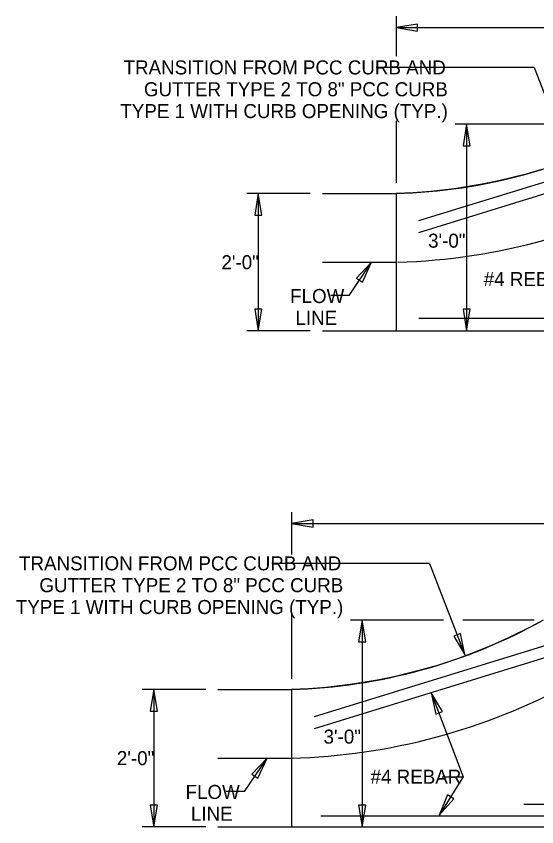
# Model space of a CAD drawing. Extents: x 1.6 to 16.8, y 0.6 to 10.3.
# Drawn here: x 1.62 to 4.96, y 5.03 to 10.23 of the extents above; entities that cross this region are included whole.
import ezdxf

# ---------------------------------------------------------------- set-up
doc = ezdxf.new("R2010")
doc.units = 0
for name, color, linetype in [('SD_P_Dimension Lines', 7, 'Continuous'), ('SD_P_Dimension Text', 7, 'Continuous'), ('SD_P_Prop Hidden Lines', 7, 'Continuous'), ('SD_P_Shading', 7, 'Continuous'), ('SD_X_Exist Hidden Lines', 7, 'Continuous'), ('SH_P_Sheet Border', 7, 'Continuous')]:
    doc.layers.add(name, color=color, linetype=linetype)

msp = doc.modelspace()

# ---------------------------------------------------------------- linework, layer by layer
at = {"layer": 'SD_P_Dimension Lines'}
for p, q in [((4.0533, 10.2274), (4.0533, 9.9718)), ((4.1919, 10.1772), (4.0533, 10.1541)), ((4.0533, 10.1541), (9.1148, 10.1541)), ((4.0533, 10.1541), (4.1919, 10.131)), ((4.1919, 10.131), (4.1919, 10.1772)), ((4.9383, 9.8991), (3.9271, 9.8991)), ((4.9383, 9.8991), (5.1654, 9.3123)), ((4.0533, 9.5557), (4.0533, 9.1586)), ((5.0286, 9.535), (4.4328, 9.535)), ((4.5061, 9.535), (4.483, 9.3965)), ((4.5061, 9.535), (4.5061, 8.2101)), ((4.5292, 9.3965), (4.5061, 9.535)), ((4.483, 9.3965), (4.5292, 9.3965)), ((3.5037, 9.0903), (3.097, 9.0903)), ((3.1704, 9.0903), (3.1473, 8.9518)), ((3.1704, 9.0903), (3.1704, 8.2101)), ((3.1935, 8.9518), (3.1704, 9.0903)), ((3.1473, 8.9518), (3.1935, 8.9518)), ((3.7525, 8.4363), (3.8966, 8.6502)), ((3.8966, 8.6502), (3.8, 8.5482)), ((3.8383, 8.5224), (3.8966, 8.6502)), ((3.8, 8.5482), (3.8383, 8.5224)), ((3.7525, 8.4363), (3.6357, 8.4363)), ((3.1935, 8.3486), (3.1473, 8.3486)), ((3.1473, 8.3486), (3.1704, 8.2101)), ((3.1704, 8.2101), (3.1935, 8.3486)), ((4.5292, 8.3486), (4.483, 8.3486)), ((4.483, 8.3486), (4.5061, 8.2101)), ((4.5061, 8.2101), (4.5292, 8.3486)), ((3.5037, 8.2101), (3.097, 8.2101)), ((3.383, 7.0478), (3.383, 6.776)), ((3.5216, 6.9976), (3.383, 6.9745)), ((3.383, 6.9745), (9.7566, 6.9745)), ((3.383, 6.9745), (3.5216, 6.9514)), ((3.5216, 6.9514), (3.5216, 6.9976)), ((4.2679, 6.7195), (3.2568, 6.7195)), ((4.2679, 6.7195), (4.4951, 6.1326)), ((3.383, 6.398), (3.383, 5.9789)), ((4.3583, 6.3554), (3.7625, 6.3554)), ((3.8358, 6.3554), (3.8127, 6.2169)), ((3.8358, 6.3554), (3.8358, 5.0305)), ((3.8589, 6.2169), (3.8358, 6.3554)), ((4.94, 6.3554), (4.4826, 6.3554)), ((4.4667, 6.2702), (4.4236, 6.2535)), ((4.4236, 6.2535), (4.4951, 6.1326)), ((4.4951, 6.1326), (4.4667, 6.2702)), ((3.8127, 6.2169), (3.8589, 6.2169)), ((2.8334, 5.9107), (2.4267, 5.9107)), ((2.5001, 5.9107), (2.477, 5.7722)), ((2.5001, 5.9107), (2.5001, 5.0305)), ((2.5232, 5.7722), (2.5001, 5.9107)), ((4.2794, 5.8902), (4.4839, 5.3516)), ((4.2795, 5.8901), (4.3079, 5.7526)), ((4.351, 5.7693), (4.2795, 5.8901)), ((2.477, 5.7722), (2.5232, 5.7722)), ((4.3079, 5.7526), (4.351, 5.7693)), ((3.0822, 5.2567), (3.2263, 5.4706)), ((3.2263, 5.4706), (3.1297, 5.3686)), ((3.168, 5.3428), (3.2263, 5.4706)), ((3.1297, 5.3686), (3.168, 5.3428)), ((4.4839, 5.3516), (4.3298, 5.1052)), ((4.3484, 5.3516), (4.4839, 5.3516)), ((3.0822, 5.2567), (2.9654, 5.2567)), ((4.3839, 5.2349), (4.3298, 5.1053)), ((4.3298, 5.1053), (4.423, 5.2103)), ((4.423, 5.2103), (4.3839, 5.2349)), ((2.5232, 5.169), (2.477, 5.169)), ((2.477, 5.169), (2.5001, 5.0305)), ((2.5001, 5.0305), (2.5232, 5.169)), ((3.8589, 5.169), (3.8127, 5.169)), ((3.8127, 5.169), (3.8358, 5.0305)), ((3.8358, 5.0305), (3.8589, 5.169)), ((4.872, 5.1763), (5.1177, 5.1763)), ((2.8334, 5.0305), (2.4267, 5.0305))]:
    msp.add_line(p, q, dxfattribs=at)
at = {"layer": 'SD_P_Prop Hidden Lines'}
for p, q in [((3.5821, 8.6502), (4.0533, 8.6502)), ((4.2001, 8.2924), (8.9681, 8.2924)), ((2.9117, 5.4706), (3.383, 5.4706)), ((3.5707, 5.1003), (9.5833, 5.1003))]:
    msp.add_line(p, q, dxfattribs=at)
for centre, start, end in [((3.9516, 12.6099), 271.6552, 299.1579), ((3.2813, 9.4303), 271.4712, 298.572)]:
    msp.add_arc(centre, 3.9611, start, end, dxfattribs=at)
at = {"layer": 'SD_P_Shading'}
for points in [[(4.9893, 9.2452), (4.8871, 9.2154), (4.7121, 9.172), (4.6059, 9.1502), (4.4291, 9.1214), (4.2756, 9.1038), (4.1636, 9.0952), (4.0533, 9.0903), (4.0533, 8.2101), (9.1084, 8.2101)], [(4.9968, 6.3554), (4.9168, 6.3121), (4.7755, 6.242), (4.6663, 6.1931), (4.5484, 6.1451), (4.448, 6.1082), (4.319, 6.0656), (4.2167, 6.0358), (4.0417, 5.9923), (3.9356, 5.9706), (3.7588, 5.9418), (3.6053, 5.9242), (3.4932, 5.9156), (3.383, 5.9107), (3.383, 5.0305), (9.7553, 5.0305)]]:
    msp.add_lwpolyline(points, dxfattribs=at)
at = {"layer": 'SD_X_Exist Hidden Lines'}
for p, q in [((4.2001, 8.9176), (5.9651, 9.4617)), ((4.2001, 8.8408), (5.9762, 9.3883)), ((3.5297, 5.7379), (5.2948, 6.2821)), ((3.5297, 5.6612), (5.3059, 6.2087))]:
    msp.add_line(p, q, dxfattribs=at)
at = {"layer": 'SH_P_Sheet Border'}
for p, q in [((3.5821, 9.0903), (4.0533, 9.0903)), ((4.0533, 9.0903), (4.0533, 8.2101)), ((3.5821, 8.2101), (9.5734, 8.2101)), ((2.9117, 5.9107), (3.383, 5.9107)), ((3.383, 5.9107), (3.383, 5.0305)), ((2.9117, 5.0305), (6.5733, 5.0305))]:
    msp.add_line(p, q, dxfattribs=at)
for centre in [(3.9516, 12.6099), (3.2813, 9.4303)]:
    msp.add_arc(centre, 3.521, 271.6552, 299.1579, dxfattribs=at)

# ---------------------------------------------------------------- texts
at = {"layer": 'SD_P_Dimension Text'}
for s, p in [('TRANSITION FROM PCC CURB AND', (2.3066, 9.8541)), ('GUTTER TYPE 2 TO 8" PCC CURB', (2.437, 9.7141)), ('TYPE 1 WITH CURB OPENING (TYP.)', (2.2859, 9.5741)), ('3\'-0"', (4.259, 8.7433)), ('2\'-0"', (2.934, 8.6052)), ('#4 REBAR', (4.6158, 8.4972)), ('FLOW', (3.3744, 8.3885)), ('LINE', (3.4087, 8.2485)), ('TRANSITION FROM PCC CURB AND', (1.6363, 6.6745)), ('GUTTER TYPE 2 TO 8" PCC CURB', (1.7667, 6.5345)), ('TYPE 1 WITH CURB OPENING (TYP.)', (1.6156, 6.3945)), ('3\'-0"', (3.5887, 5.5637)), ('2\'-0"', (2.2637, 5.4256)), ('#4 REBAR', (3.8903, 5.3066)), ('FLOW', (2.7041, 5.2088)), ('LINE', (2.7384, 5.0688))]:
    msp.add_text(s, height=0.09, dxfattribs=at).set_placement(p)

doc.saveas('drawing.dxf')
